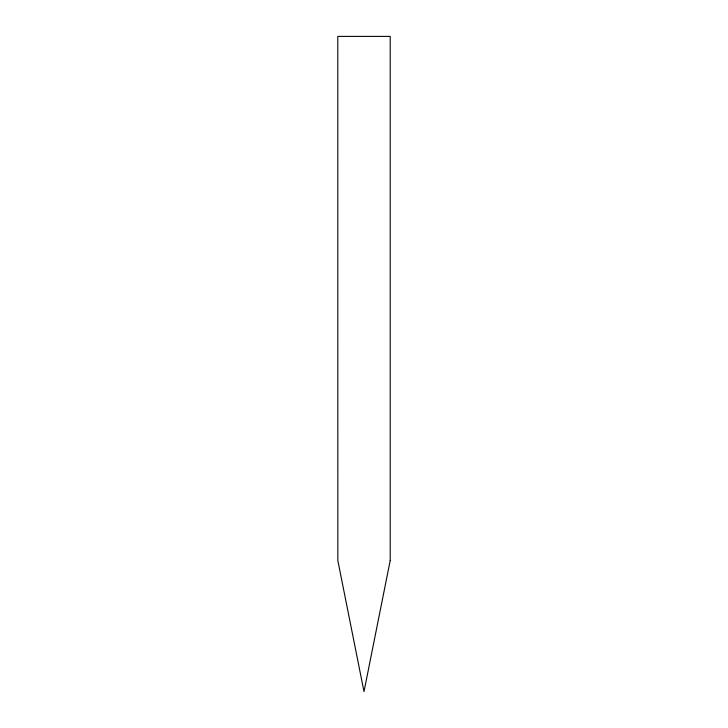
<?xml version="1.0" encoding="UTF-8"?>
<svg xmlns="http://www.w3.org/2000/svg" width="728" height="728" viewBox="0 0 728 728"><rect width="100%" height="100%" fill="white"/><g stroke="black" fill="none" stroke-linecap="round" stroke-linejoin="round"><path stroke-width="1.09" d="M390.208 560.56L364 691.6L337.838 560.56L337.792 36.4L390.208 36.4L390.208 560.56"/></g></svg>
